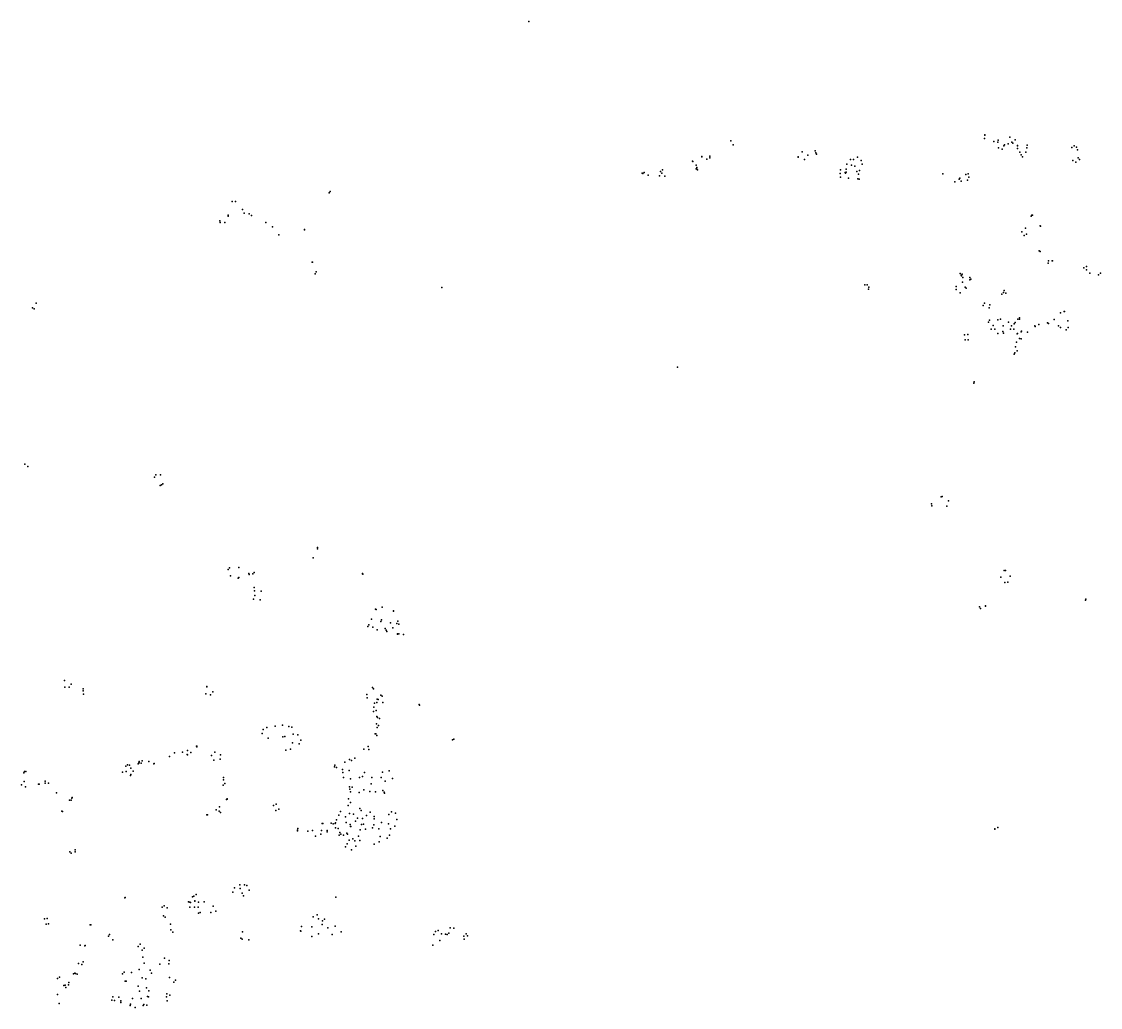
# Model space of a CAD drawing. Header units: millimetres. Extents: x -60275265 to 22802890, y -38578442 to 24337084.
# Drawn here: x -8362378 to 2011622, y -21431304 to -11949304 of the extents above; entities that cross this region are included whole.
import ezdxf

# ---------------------------------------------------------------- set-up
doc = ezdxf.new("R2010")
doc.units = ezdxf.units.MM
doc.header["$MEASUREMENT"] = 0
doc.layers.add('particles', color=7, linetype='Continuous', true_color=0x000000)

msp = doc.modelspace()

# ---------------------------------------------------------------- linework, layer by layer
at = {"layer": 'particles', "color": 93, "true_color": 0x67d435}
for p in [(-3484378, -11949304), (900622, -13041304), (901622, -13039304), (1139622, -13060304), (-1542378, -13096304), (-1521378, -13133304), (895622, -13073304), (985622, -13104304), (1024622, -13110304), (1029622, -13091304), (1030622, -13162304), (1082622, -13143304), (1088622, -13135304), (1124622, -13126304), (1159622, -13110304), (1170622, -13117304), (1190622, -13088304), (1213622, -13141304), (1213622, -13144304), (1213622, -13169304), (1304622, -13163304), (1306622, -13137304), (1736622, -13159304), (1759622, -13144304), (1781622, -13158304), (-1822378, -13250304), (-1820378, -13246304), (-1773378, -13272304), (-1745378, -13245304), (-1743378, -13261304), (-895378, -13253304), (-894378, -13251304), (-857378, -13201304), (-835378, -13276304), (-803378, -13234304), (-731378, -13192304), (-723378, -13212304), (-717378, -13224304), (-390378, -13276304), (-362378, -13274304), (-323378, -13253304), (1065622, -13177304), (1237622, -13206304), (1249622, -13232304), (1263622, -13250304), (1295622, -13205304), (1295622, -13205304), (1789622, -13182304), (1796622, -13260304), (1797622, -13260304), (1811622, -13277304), (-2199378, -13375304), (-1912378, -13293304), (-1908378, -13294304), (-1875378, -13329304), (-1875378, -13366304), (-1870378, -13354304), (-1868378, -13369304), (-1861378, -13375304), (-488378, -13376304), (-434378, -13367304), (-426378, -13319304), (-380378, -13331304), (-351378, -13339304), (-306378, -13381304), (-288378, -13284304), (-278378, -13321304), (1746622, -13286304), (1776622, -13302304), (-2394378, -13408304), (-2387378, -13410304), (-2374378, -13400304), (-2337378, -13425304), (-2229378, -13433304), (-2219378, -13390304), (-2206378, -13406304), (-2178378, -13436304), (-490378, -13410304), (-486378, -13444304), (-443378, -13400304), (-439378, -13407304), (-433378, -13399304), (-409378, -13454304), (-331378, -13392304), (-320378, -13460304), (-314378, -13416304), (-308378, -13464304), (495622, -13412304), (495622, -13412304), (654622, -13465304), (660622, -13456304), (673622, -13485304), (718622, -13420304), (732622, -13473304), (739622, -13412304), (747622, -13444304), (-5394378, -13582304), (-5394378, -13583304), (611622, -13492304), (611622, -13492304), (-6337378, -13680304), (-6337378, -13681304), (-6305378, -13678304), (-5404378, -13596304), (-6238378, -13755304), (-6221378, -13793304), (-6175378, -13797304), (-6457378, -13865304), (-6452378, -13880304), (-6409378, -13882304), (-6377378, -13820304), (-6376378, -13810304), (-6152378, -13813304), (-6013378, -13883304), (1344622, -13820304), (1352622, -13810304), (1357622, -13811304), (-5950378, -13924304), (-5889378, -13999304), (-5643378, -13952304), (-5642378, -13950304), (-5642378, -13951304), (1256622, -13970304), (1291622, -13936304), (1301622, -13995304), (1430622, -13913304), (1430622, -13913304), (1435622, -13918304), (1278622, -14006304), (1422622, -14155304), (1422622, -14155304), (1433622, -14160304), (-5567378, -14262304), (-5566378, -14262304), (1507622, -14274304), (1511622, -14251304), (1547622, -14250304), (1550622, -14250304), (1877622, -14305304), (-5540378, -14374304), (-5530378, -14357304), (662622, -14373304), (673622, -14388304), (675622, -14387304), (676622, -14396304), (682622, -14377304), (689622, -14411304), (754622, -14410304), (1850622, -14317304), (1878622, -14336304), (1910622, -14369304), (1994622, -14384304), (2011622, -14368304), (-4321378, -14508304), (-253378, -14482304), (-232378, -14482304), (-215378, -14505304), (624622, -14498304), (685622, -14454304), (711622, -14504304), (721622, -14513304), (756622, -14434304), (764622, -14425304), (-217378, -14524304), (624622, -14526304), (663622, -14558304), (1062622, -14571304), (1078622, -14556304), (1085622, -14537304), (1101622, -14562304), (-8257378, -14701304), (-8240378, -14713304), (-8223378, -14658304), (885622, -14679304), (897622, -14658304), (941622, -14703304), (948622, -14672304), (944622, -14820304), (1025622, -14817304), (1050622, -14810304), (1217622, -14810304), (1232622, -14812304), (1234622, -14800304), (1567622, -14816304), (1627622, -14751304), (1661622, -14737304), (1665622, -14737304), (1699622, -14826304), (935622, -14839304), (960622, -14906304), (979622, -14872304), (997622, -14907304), (1072622, -14931304), (1077622, -14875304), (1128622, -14841304), (1146622, -14908304), (1155622, -14874304), (1177622, -14908304), (1181622, -14857304), (1191622, -14843304), (1249622, -14932304), (1251622, -14928304), (1309622, -14935304), (1379622, -14876304), (1382622, -14881304), (1418622, -14863304), (1501622, -14846304), (1513622, -14854304), (1607622, -14877304), (1628622, -14891304), (1681622, -14915304), (1701622, -14892304), (705622, -14961304), (712622, -15011304), (737622, -14958304), (740622, -15011304), (1025622, -14950304), (1078622, -14947304), (1203622, -15033304), (1205622, -15033304), (1211622, -14951304), (1214622, -14949304), (1233622, -14996304), (1248622, -15000304), (1188622, -15134304), (1194622, -15077304), (1210622, -15117304), (1212622, -15115304), (1181622, -15149304), (-2055378, -15273304), (795622, -15426304), (795622, -15426304), (798622, -15415304), (-8332378, -16206304), (-8302378, -16229304), (-7084378, -16331304), (-7070378, -16309304), (-7026378, -16310304), (-7028378, -16410304), (-7015378, -16406304), (-7005378, -16395304), (386622, -16587304), (479622, -16519304), (489622, -16516304), (551622, -16557304), (390622, -16607304), (391622, -16606304), (535622, -16609304), (535622, -16609304), (-5516378, -17008304), (-5558378, -17108304), (-5516378, -17019304), (-6374378, -17219304), (-6364378, -17202304), (-6273378, -17201304), (-6354378, -17279304), (-6280378, -17301304), (-6274378, -17297304), (-6178378, -17256304), (-6172378, -17268304), (-6139378, -17261304), (-6127378, -17249304), (-5085378, -17259304), (-5085378, -17260304), (-5079378, -17264304), (1054622, -17294304), (1087622, -17229304), (1097622, -17228304), (1143622, -17283304), (-6126378, -17391304), (-6122378, -17425304), (-6057378, -17428304), (1091622, -17343304), (1121622, -17340304), (-6131378, -17503304), (-6118378, -17468304), (-6068378, -17510304), (1866622, -17515304), (1870622, -17503304), (1870622, -17503304), (-4960378, -17601304), (-4951378, -17604304), (-4896378, -17582304), (-4785378, -17616304), (-4785378, -17620304), (849622, -17579304), (858622, -17594304), (905622, -17571304), (907622, -17568304), (-4996378, -17697304), (-4909378, -17720304), (-4901378, -17702304), (-4815378, -17732304), (-4753378, -17739304), (-4744378, -17715304), (-5032378, -17766304), (-5022378, -17752304), (-4984378, -17775304), (-4943378, -17799304), (-4865378, -17786304), (-4855378, -17803304), (-4851378, -17816304), (-4791378, -17779304), (-4747378, -17842304), (-4746378, -17839304), (-4734378, -17837304), (-4733378, -17746304), (-4691378, -17845304), (-7948378, -18287304), (-7945378, -18351304), (-7903378, -18352304), (-7885378, -18323304), (-6582378, -18346304), (-6581378, -18344304), (-4989378, -18353304), (-7771378, -18368304), (-7770378, -18387304), (-7766378, -18418304), (-6590378, -18415304), (-6546378, -18423304), (-6524378, -18397304), (-5043378, -18421304), (-5040378, -18452304), (-4977378, -18367304), (-4942378, -18465304), (-4906378, -18427304), (-4894378, -18436304), (-4974378, -18544304), (-4969378, -18504304), (-4947378, -18499304), (-4932378, -18468304), (-4887378, -18499304), (-4540378, -18516304), (-4535378, -18525304), (-4535378, -18525304), (-4979378, -18584304), (-4952378, -18574304), (-4945378, -18632304), (-4940378, -18643304), (-4920378, -18651304), (-6039378, -18758304), (-6005378, -18740304), (-5923378, -18727304), (-5853378, -18715304), (-5793378, -18728304), (-5762378, -18735304), (-4948378, -18704304), (-4943378, -18739304), (-4931378, -18720304), (-6050378, -18795304), (-5991378, -18841304), (-5851378, -18829304), (-5830378, -18824304), (-5752378, -18803304), (-5707378, -18809304), (-5677378, -18860304), (-4962378, -18799304), (-4957378, -18801304), (-4945378, -18815304), (-4217378, -18858304), (-4206378, -18852304), (-6891378, -18981304), (-6814378, -18975304), (-6765378, -18960304), (-6733378, -18979304), (-6680378, -18917304), (-6678378, -18917304), (-6678378, -18925304), (-6503378, -18977304), (-5821378, -18957304), (-5777378, -18948304), (-5758378, -18887304), (-5692378, -18896304), (-5071378, -18947304), (-5030378, -18921304), (-5023378, -18951304), (-7235378, -19079304), (-7231378, -19065304), (-7231378, -19079304), (-7212378, -19083304), (-7203378, -19058304), (-7139378, -19066304), (-7088378, -19086304), (-6941378, -19017304), (-6769378, -18999304), (-6768378, -19001304), (-6535378, -19009304), (-6513378, -19053304), (-6451378, -19044304), (-6449378, -19002304), (-5254378, -19072304), (-5210378, -19047304), (-5189378, -19057304), (-5158378, -19035304), (-8339378, -19174304), (-8334378, -19161304), (-8320378, -19161304), (-7390378, -19169304), (-7361378, -19110304), (-7357378, -19163304), (-7342378, -19097304), (-7324378, -19100304), (-7310378, -19129304), (-7290378, -19159304), (-7240378, -19088304), (-7089378, -19088304), (-5352378, -19117304), (-5351378, -19101304), (-5335378, -19122304), (-5276378, -19144304), (-5274378, -19171304), (-5213378, -19153304), (-5066378, -19171304), (-4890378, -19167304), (-4827378, -19157304), (-8362378, -19289304), (-8336378, -19259304), (-8198378, -19284304), (-8194378, -19285304), (-8135378, -19255304), (-8134378, -19275304), (-8104378, -19274304), (-7316378, -19199304), (-7312378, -19192304), (-6422378, -19294304), (-6420378, -19243304), (-6419378, -19219304), (-6407378, -19277304), (-5265378, -19221304), (-5199378, -19233304), (-5112378, -19218304), (-5083378, -19211304), (-5000378, -19280304), (-4993378, -19220304), (-4904378, -19221304), (-4867378, -19254304), (-4796378, -19229304), (-8323378, -19310304), (-8027378, -19367304), (-5208378, -19310304), (-5206378, -19333304), (-5199378, -19357304), (-5183378, -19311304), (-5115378, -19363304), (-5072378, -19338304), (-5012378, -19355304), (-4959378, -19357304), (-4888378, -19346304), (-4875378, -19362304), (-4871378, -19371304), (-7901378, -19438304), (-7884378, -19437304), (-7880378, -19419304), (-7874378, -19411304), (-6460378, -19501304), (-6392378, -19431304), (-6385378, -19424304), (-6384378, -19428304), (-5940378, -19490304), (-5913378, -19477304), (-5221378, -19490304), (-5217378, -19425304), (-5200378, -19459304), (-7976378, -19543304), (-7968378, -19547304), (-7968378, -19548304), (-6580378, -19578304), (-6575378, -19580304), (-6490378, -19529304), (-6461378, -19542304), (-6449378, -19556304), (-5917378, -19538304), (-5889378, -19524304), (-5310378, -19583304), (-5294378, -19545304), (-5247378, -19598304), (-5209378, -19565304), (-5170378, -19572304), (-5109378, -19517304), (-5095378, -19538304), (-5045378, -19584304), (-5009378, -19554304), (-4970378, -19595304), (-4832378, -19574304), (-4805378, -19551304), (-4767378, -19562304), (-5472378, -19661304), (-5464378, -19661304), (-5386378, -19660304), (-5367378, -19664304), (-5345378, -19661304), (-5343378, -19705304), (-5342378, -19657304), (-5335378, -19626304), (-5318378, -19710304), (-5240378, -19652304), (-5203378, -19670304), (-5198378, -19692304), (-5197378, -19692304), (-5151378, -19638304), (-5133378, -19611304), (-5093378, -19671304), (-5084378, -19615304), (-5074378, -19667304), (-4987378, -19704304), (-4976378, -19674304), (-4970378, -19618304), (-4902378, -19652304), (-4833378, -19665304), (-4772378, -19689304), (-4754378, -19623304), (1023622, -19701304), (-5710378, -19725304), (-5710378, -19733304), (-5704378, -19711304), (-5608378, -19737304), (-5563378, -19728304), (-5536378, -19785304), (-5486378, -19763304), (-5486378, -19764304), (-5479378, -19729304), (-5424378, -19729304), (-5423378, -19741304), (-5308378, -19774304), (-5302378, -19747304), (-5292378, -19763304), (-5265378, -19774304), (-5235378, -19755304), (-5229378, -19765304), (-5178378, -19810304), (-5122378, -19785304), (-5105378, -19722304), (-5055378, -19717304), (-4926378, -19712304), (-4914378, -19786304), (-4845378, -19802304), (-4824378, -19774304), (-4816378, -19712304), (996622, -19714304), (996622, -19715304), (-7848378, -19916304), (-5248378, -19886304), (-5232378, -19858304), (-5211378, -19821304), (-5188378, -19916304), (-5158378, -19828304), (-5149378, -19880304), (-5108378, -19826304), (-4971378, -19860304), (-4924378, -19839304), (-7897378, -19936304), (-7884378, -19946304), (-7847378, -19934304), (-6329378, -20321304), (-6329378, -20322304), (-6313378, -20282304), (-6264378, -20251304), (-6261378, -20287304), (-6240378, -20332304), (-6217378, -20253304), (-6195378, -20259304), (-6174378, -20302304), (-7370378, -20376304), (-7369378, -20376304), (-7366378, -20375304), (-6756378, -20414304), (-6743378, -20420304), (-6739378, -20422304), (-6719378, -20367304), (-6706378, -20362304), (-6697378, -20407304), (-6697378, -20408304), (-6682378, -20346304), (-6661378, -20418304), (-6605378, -20416304), (-6227378, -20359304), (-5341378, -20371304), (-7010378, -20468304), (-6990378, -20454304), (-6963378, -20472304), (-6745378, -20467304), (-6700378, -20466304), (-6664378, -20467304), (-6662378, -20525304), (-6645378, -20517304), (-6543378, -20519304), (-6520378, -20456304), (-6493378, -20504304), (-8141378, -20579304), (-8127378, -20630304), (-8115378, -20576304), (-8103378, -20627304), (-7701378, -20638304), (-7696378, -20636304), (-6997378, -20550304), (-6980378, -20564304), (-6931378, -20630304), (-5557378, -20559304), (-5521378, -20541304), (-5508378, -20580304), (-5472378, -20633304), (-5467378, -20599304), (-5450378, -20581304), (-7525378, -20745304), (-7516378, -20730304), (-6926378, -20684304), (-6909378, -20706304), (-6237378, -20705304), (-5679378, -20695304), (-5678378, -20697304), (-5669378, -20653304), (-5570378, -20656304), (-5507378, -20724304), (-5418378, -20667304), (-5377378, -20729304), (-5347378, -20650304), (-5288378, -20704304), (-4399378, -20728304), (-4383378, -20701304), (-4355378, -20691304), (-4323378, -20722304), (-4287378, -20726304), (-4270378, -20729304), (-4253378, -20717304), (-4240378, -20665304), (-4205378, -20668304), (-4108378, -20746304), (-4087378, -20722304), (-4075378, -20742304), (-7800378, -20832304), (-7754378, -20839304), (-7753378, -20839304), (-7750378, -20836304), (-7483378, -20781304), (-7242378, -20845304), (-7221378, -20822304), (-6254378, -20764304), (-6240378, -20776304), (-6178378, -20780304), (-5571378, -20750304), (-4406378, -20833304), (-4340378, -20788304), (-4107378, -20775304), (-7203378, -20881304), (-7195378, -20949304), (-7184378, -20862304), (-7816378, -21009304), (-7782378, -21018304), (-7769378, -20992304), (-7183378, -21005304), (-7033378, -21014304), (-6988378, -20958304), (-6946378, -21012304), (-6942378, -20981304), (-8015378, -21152304), (-7997378, -21141304), (-7864378, -21108304), (-7850378, -21101304), (-7849378, -21102304), (-7844378, -21105304), (-7829378, -21110304), (-7392378, -21108304), (-7376378, -21093304), (-7304378, -21095304), (-7232378, -21066304), (-7202378, -21146304), (-7167378, -21155304), (-7125378, -21073304), (-7114378, -21102304), (-6938378, -21144304), (-7957378, -21219304), (-7942378, -21217304), (-7938378, -21240304), (-7910378, -21215304), (-7907378, -21191304), (-7365378, -21177304), (-7355378, -21177304), (-7241378, -21225304), (-7161378, -21242304), (-6899378, -21188304), (-6882378, -21169304), (-8018378, -21308304), (-7494378, -21361304), (-7483378, -21329304), (-7467378, -21364304), (-7428378, -21331304), (-7406378, -21366304), (-7296378, -21345304), (-7228378, -21273304), (-7211378, -21345304), (-7151378, -21325304), (-7143378, -21329304), (-7139378, -21271304), (-6970378, -21328304), (-6965378, -21301304), (-6963378, -21369304), (-6937378, -21313304), (-8001378, -21394304), (-7409378, -21382304), (-7317378, -21411304), (-7314378, -21400304), (-7271378, -21431304), (-7193378, -21412304), (-7188378, -21404304), (-7158378, -21409304)]:
    msp.add_point(p, dxfattribs=at)

doc.saveas('drawing.dxf')
